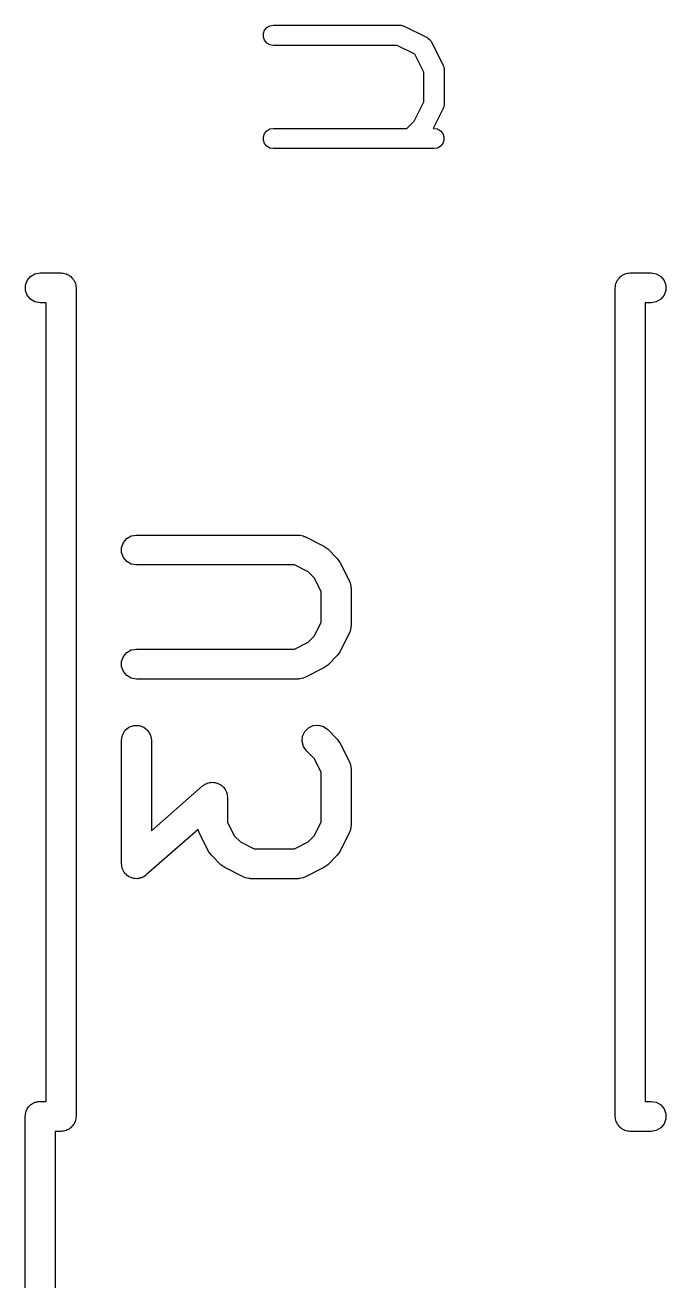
# Model space of a CAD drawing. Extents: x 7.9 to 72.3, y -91 to -26.2.
# Drawn here: x 29.39 to 32.6, y -56.9 to -50.61 of the extents above; entities that cross this region are included whole.
import ezdxf

# ---------------------------------------------------------------- set-up
doc = ezdxf.new("R2010")
doc.units = 0
doc.header["$MEASUREMENT"] = 0
doc.layers.add('BLACK', color=7, linetype='CONTINUOUS')

msp = doc.modelspace()

# ---------------------------------------------------------------- linework, layer by layer
at = {"layer": 'Black'}
for p, q in [((30.5942, -50.6345), (30.6056, -50.621)), ((30.6056, -50.621), (30.6208, -50.6121)), ((30.6208, -50.6121), (30.6382, -50.6091)), ((30.6382, -50.6091), (31.2702, -50.6091)), ((31.2702, -50.6091), (31.2731, -50.6096)), ((31.2731, -50.6096), (31.276, -50.6094)), ((31.276, -50.6094), (31.2817, -50.6111)), ((31.2817, -50.6111), (31.2876, -50.6121)), ((31.2876, -50.6121), (31.2901, -50.6136)), ((31.2901, -50.6136), (31.2929, -50.6144)), ((31.2929, -50.6144), (31.4078, -50.6719)), ((30.5882, -50.6511), (30.5942, -50.6345)), ((30.5882, -50.6687), (30.5882, -50.6511)), ((30.5942, -50.6853), (30.5882, -50.6687)), ((30.6056, -50.6988), (30.5942, -50.6853)), ((31.4078, -50.6719), (31.4138, -50.6763)), ((31.4138, -50.6763), (31.42, -50.6804)), ((31.42, -50.6804), (31.4209, -50.6816)), ((31.4209, -50.6816), (31.422, -50.6824)), ((31.422, -50.6824), (31.4261, -50.6886)), ((31.4261, -50.6886), (31.4305, -50.6946)), ((31.4305, -50.6946), (31.488, -50.8095)), ((30.6208, -50.7076), (30.6056, -50.6988)), ((30.6382, -50.7107), (30.6208, -50.7076)), ((31.2582, -50.7107), (30.6382, -50.7107)), ((31.3472, -50.7552), (31.2582, -50.7107)), ((31.3917, -50.8442), (31.3472, -50.7552)), ((31.488, -50.8095), (31.4888, -50.8123)), ((31.4888, -50.8123), (31.4903, -50.8149)), ((31.4903, -50.8149), (31.4913, -50.8207)), ((31.4913, -50.8207), (31.493, -50.8264)), ((31.3917, -50.9926), (31.3917, -50.8442)), ((31.493, -50.8264), (31.4928, -50.8294)), ((31.4928, -50.8294), (31.4933, -50.8322)), ((31.4933, -50.8322), (31.4933, -51.0046)), ((31.3433, -51.0894), (31.3917, -50.9926)), ((31.493, -51.0104), (31.4913, -51.0161)), ((31.4933, -51.0046), (31.4928, -51.0075)), ((31.4928, -51.0075), (31.493, -51.0104)), ((31.488, -51.0273), (31.4386, -51.1262)), ((31.4888, -51.0245), (31.488, -51.0273)), ((31.4903, -51.022), (31.4888, -51.0245)), ((31.4913, -51.0161), (31.4903, -51.022)), ((30.6056, -51.138), (30.6208, -51.1292)), ((30.6208, -51.1292), (30.6382, -51.1262)), ((30.6382, -51.1262), (31.3066, -51.1262)), ((31.3066, -51.1262), (31.3433, -51.0894)), ((31.4386, -51.1262), (31.4425, -51.1262)), ((31.4425, -51.1262), (31.4599, -51.1292)), ((31.4599, -51.1292), (31.4752, -51.138)), ((30.5882, -51.1681), (30.5942, -51.1516)), ((30.5882, -51.1858), (30.5882, -51.1681)), ((30.5942, -51.2024), (30.5882, -51.1858)), ((30.5942, -51.1516), (30.6056, -51.138)), ((31.4752, -51.138), (31.4865, -51.1516)), ((31.4865, -51.1516), (31.4926, -51.1681)), ((31.4926, -51.1858), (31.4865, -51.2024)), ((31.4926, -51.1681), (31.4926, -51.1858)), ((30.6056, -51.2159), (30.5942, -51.2024)), ((30.6208, -51.2247), (30.6056, -51.2159)), ((30.6382, -51.2278), (30.6208, -51.2247)), ((31.4425, -51.2278), (30.6382, -51.2278)), ((31.4599, -51.2247), (31.4425, -51.2278)), ((31.4752, -51.2159), (31.4599, -51.2247)), ((31.4865, -51.2024), (31.4752, -51.2159)), ((29.3961, -51.912), (29.405, -51.8875)), ((29.405, -51.8875), (29.4218, -51.8675)), ((29.4218, -51.8675), (29.4443, -51.8545)), ((29.4443, -51.8545), (29.47, -51.85)), ((29.47, -51.85), (29.575, -51.85)), ((29.575, -51.85), (29.5815, -51.8511)), ((29.5815, -51.8511), (29.588, -51.8511)), ((29.588, -51.8511), (29.5942, -51.8534)), ((29.5942, -51.8534), (29.6007, -51.8545)), ((29.6007, -51.8545), (29.6063, -51.8578)), ((29.6063, -51.8578), (29.6125, -51.86)), ((29.6125, -51.86), (29.6175, -51.8643)), ((29.6175, -51.8643), (29.6232, -51.8675)), ((29.6232, -51.8675), (29.6274, -51.8726)), ((29.6274, -51.8726), (29.6325, -51.8768)), ((29.6325, -51.8768), (29.6357, -51.8825)), ((29.6357, -51.8825), (29.64, -51.8875)), ((29.64, -51.8875), (29.6422, -51.8937)), ((32.3578, -51.8937), (32.36, -51.8875)), ((32.36, -51.8875), (32.3643, -51.8825)), ((32.3643, -51.8825), (32.3675, -51.8768)), ((32.3675, -51.8768), (32.3726, -51.8726)), ((32.3726, -51.8726), (32.3768, -51.8675)), ((32.3768, -51.8675), (32.3825, -51.8643)), ((32.3825, -51.8643), (32.3875, -51.86)), ((32.3875, -51.86), (32.3937, -51.8578)), ((32.3937, -51.8578), (32.3993, -51.8545)), ((32.3993, -51.8545), (32.4058, -51.8534)), ((32.4058, -51.8534), (32.412, -51.8511)), ((32.412, -51.8511), (32.4185, -51.8511)), ((32.4185, -51.8511), (32.425, -51.85)), ((32.425, -51.85), (32.53, -51.85)), ((32.53, -51.85), (32.5557, -51.8545)), ((32.5557, -51.8545), (32.5782, -51.8675)), ((32.5782, -51.8675), (32.595, -51.8875)), ((32.595, -51.8875), (32.6039, -51.912)), ((29.3961, -51.938), (29.3961, -51.912)), ((29.405, -51.9625), (29.3961, -51.938)), ((29.6422, -51.8937), (29.6455, -51.8993)), ((29.6455, -51.8993), (29.6466, -51.9058)), ((29.6466, -51.9058), (29.6489, -51.912)), ((29.6489, -51.912), (29.6489, -51.9185)), ((29.6489, -51.9185), (29.65, -51.925)), ((29.65, -51.925), (29.65, -56.075)), ((32.35, -51.925), (32.3511, -51.9185)), ((32.35, -56.075), (32.35, -51.925)), ((32.3511, -51.912), (32.3534, -51.9058)), ((32.3511, -51.9185), (32.3511, -51.912)), ((32.3534, -51.9058), (32.3545, -51.8993)), ((32.3545, -51.8993), (32.3578, -51.8937)), ((32.6039, -51.938), (32.595, -51.9625)), ((32.6039, -51.912), (32.6039, -51.938)), ((29.4218, -51.9825), (29.405, -51.9625)), ((29.4443, -51.9955), (29.4218, -51.9825)), ((29.47, -52), (29.4443, -51.9955)), ((29.5, -52), (29.47, -52)), ((29.5, -56), (29.5, -52)), ((32.53, -52), (32.5, -52)), ((32.5, -52), (32.5, -56)), ((32.5557, -51.9955), (32.53, -52)), ((32.5782, -51.9825), (32.5557, -51.9955)), ((32.595, -51.9625), (32.5782, -51.9825)), ((29.8785, -53.2251), (29.8874, -53.2006)), ((29.8874, -53.2006), (29.9042, -53.1806)), ((29.9042, -53.1806), (29.9267, -53.1676)), ((29.9267, -53.1676), (29.9524, -53.1631)), ((29.9524, -53.1631), (30.7619, -53.1631)), ((30.7619, -53.1631), (30.7662, -53.1638)), ((30.7662, -53.1638), (30.7705, -53.1636)), ((30.7705, -53.1636), (30.7789, -53.1661)), ((30.7789, -53.1661), (30.7876, -53.1676)), ((30.7876, -53.1676), (30.7913, -53.1698)), ((30.7913, -53.1698), (30.7954, -53.171)), ((30.7954, -53.171), (30.8907, -53.2186)), ((29.8785, -53.2511), (29.8785, -53.2251)), ((29.8874, -53.2756), (29.8785, -53.2511)), ((30.8907, -53.2186), (30.9003, -53.2258)), ((30.9003, -53.2258), (30.9102, -53.2327)), ((30.9102, -53.2327), (30.9578, -53.2803)), ((29.9042, -53.2955), (29.8874, -53.2756)), ((29.9267, -53.3086), (29.9042, -53.2955)), ((29.9524, -53.3131), (29.9267, -53.3086)), ((30.7442, -53.3131), (29.9524, -53.3131)), ((30.8127, -53.3474), (30.7442, -53.3131)), ((30.9578, -53.2803), (30.9647, -53.2901)), ((30.9647, -53.2901), (30.9718, -53.2998)), ((30.9718, -53.2998), (31.0195, -53.395)), ((30.8431, -53.3778), (30.8127, -53.3474)), ((30.8774, -53.4463), (30.8431, -53.3778)), ((31.0195, -53.395), (31.0207, -53.3992)), ((31.0207, -53.3992), (31.0229, -53.4029)), ((30.8774, -53.6013), (30.8774, -53.4463)), ((31.0229, -53.4029), (31.0244, -53.4116)), ((31.0244, -53.4116), (31.0269, -53.42)), ((31.0269, -53.42), (31.0266, -53.4243)), ((31.0266, -53.4243), (31.0274, -53.4286)), ((31.0274, -53.4286), (31.0274, -53.619)), ((30.8431, -53.6699), (30.8774, -53.6013)), ((31.0195, -53.6526), (30.9718, -53.7478)), ((31.0207, -53.6484), (31.0195, -53.6526)), ((31.0229, -53.6447), (31.0207, -53.6484)), ((31.0244, -53.636), (31.0229, -53.6447)), ((31.0269, -53.6276), (31.0244, -53.636)), ((31.0274, -53.619), (31.0266, -53.6233)), ((31.0266, -53.6233), (31.0269, -53.6276)), ((30.7442, -53.7345), (30.8127, -53.7003)), ((30.8127, -53.7003), (30.8431, -53.6699)), ((29.8785, -53.7965), (29.8874, -53.772)), ((29.8874, -53.772), (29.9042, -53.7521)), ((29.9042, -53.7521), (29.9267, -53.739)), ((29.9267, -53.739), (29.9524, -53.7345)), ((29.9524, -53.7345), (30.7442, -53.7345)), ((30.9578, -53.7673), (30.9102, -53.8149)), ((30.9647, -53.7575), (30.9578, -53.7673)), ((30.9718, -53.7478), (30.9647, -53.7575)), ((29.8785, -53.8225), (29.8785, -53.7965)), ((29.8874, -53.847), (29.8785, -53.8225)), ((30.8907, -53.829), (30.7954, -53.8766)), ((30.9003, -53.8218), (30.8907, -53.829)), ((30.9102, -53.8149), (30.9003, -53.8218)), ((29.9042, -53.867), (29.8874, -53.847)), ((29.9267, -53.88), (29.9042, -53.867)), ((29.9524, -53.8845), (29.9267, -53.88)), ((30.7619, -53.8845), (29.9524, -53.8845)), ((30.7662, -53.8838), (30.7619, -53.8845)), ((30.7705, -53.884), (30.7662, -53.8838)), ((30.7789, -53.8815), (30.7705, -53.884)), ((30.7876, -53.88), (30.7789, -53.8815)), ((30.7913, -53.8778), (30.7876, -53.88)), ((30.7954, -53.8766), (30.7913, -53.8778)), ((29.8819, -54.1648), (29.8949, -54.1423)), ((29.8949, -54.1423), (29.9149, -54.1255)), ((29.9149, -54.1255), (29.9394, -54.1166)), ((29.9394, -54.1166), (29.9654, -54.1166)), ((29.9654, -54.1166), (29.9899, -54.1255)), ((29.9899, -54.1255), (30.0098, -54.1423)), ((30.0098, -54.1423), (30.0229, -54.1648)), ((30.7847, -54.1711), (30.7957, -54.1475)), ((30.7957, -54.1475), (30.8141, -54.129)), ((30.8141, -54.129), (30.8377, -54.118)), ((30.8377, -54.118), (30.8637, -54.1158)), ((30.8637, -54.1158), (30.8888, -54.1225)), ((30.8888, -54.1225), (30.9102, -54.1374)), ((30.9102, -54.1374), (30.9578, -54.1851)), ((29.8774, -54.1905), (29.8819, -54.1648)), ((29.8774, -54.8095), (29.8774, -54.1905)), ((30.0229, -54.1648), (30.0274, -54.1905)), ((30.0274, -54.1905), (30.0274, -54.6442)), ((30.7824, -54.197), (30.7847, -54.1711)), ((30.7892, -54.2222), (30.7824, -54.197)), ((30.9578, -54.1851), (30.9647, -54.1949)), ((30.9647, -54.1949), (30.9718, -54.2046)), ((30.9718, -54.2046), (31.0195, -54.2998)), ((30.8041, -54.2435), (30.7892, -54.2222)), ((30.8431, -54.2825), (30.8041, -54.2435)), ((30.8774, -54.351), (30.8431, -54.2825)), ((31.0195, -54.2998), (31.0207, -54.3039)), ((31.0207, -54.3039), (31.0229, -54.3077)), ((31.0229, -54.3077), (31.0244, -54.3163)), ((31.0244, -54.3163), (31.0269, -54.3248)), ((31.0269, -54.3248), (31.0266, -54.3291)), ((31.0266, -54.3291), (31.0274, -54.3333)), ((31.0274, -54.3333), (31.0274, -54.619)), ((30.3013, -54.4093), (30.3062, -54.4063)), ((30.3062, -54.4063), (30.3134, -54.4048)), ((30.3134, -54.4048), (30.3203, -54.4023)), ((30.3203, -54.4023), (30.3261, -54.4023)), ((30.3261, -54.4023), (30.3318, -54.4012)), ((30.3318, -54.4012), (30.339, -54.4023)), ((30.339, -54.4023), (30.3464, -54.4023)), ((30.3464, -54.4023), (30.3518, -54.4043)), ((30.3518, -54.4043), (30.3575, -54.4052)), ((30.3575, -54.4052), (30.3639, -54.4087)), ((30.8774, -54.6013), (30.8774, -54.351)), ((30.0274, -54.6442), (30.2839, -54.4197)), ((30.2839, -54.4197), (30.2902, -54.4159)), ((30.2902, -54.4159), (30.2958, -54.4112)), ((30.2958, -54.4112), (30.3013, -54.4093)), ((30.3639, -54.4087), (30.3708, -54.4112)), ((30.3708, -54.4112), (30.3753, -54.415)), ((30.3753, -54.415), (30.3803, -54.4177)), ((30.3803, -54.4177), (30.3852, -54.4233)), ((30.3852, -54.4233), (30.3908, -54.428)), ((30.3908, -54.428), (30.3937, -54.433)), ((30.3937, -54.433), (30.3975, -54.4374)), ((30.3975, -54.4374), (30.4001, -54.4442)), ((30.4001, -54.4442), (30.4038, -54.4505)), ((30.4038, -54.4505), (30.4048, -54.4562)), ((30.4048, -54.4562), (30.4069, -54.4616)), ((30.4069, -54.4616), (30.4071, -54.469)), ((30.4071, -54.469), (30.4083, -54.4762)), ((30.4083, -54.4762), (30.4083, -54.6013)), ((30.2618, -54.6385), (30.0018, -54.866)), ((30.2629, -54.6447), (30.2618, -54.6385)), ((30.265, -54.6484), (30.2629, -54.6447)), ((30.2663, -54.6526), (30.265, -54.6484)), ((30.3139, -54.7478), (30.2663, -54.6526)), ((30.4083, -54.6013), (30.4426, -54.6699)), ((30.8431, -54.6699), (30.8774, -54.6013)), ((31.0195, -54.6526), (30.9718, -54.7478)), ((31.0207, -54.6484), (31.0195, -54.6526)), ((31.0229, -54.6447), (31.0207, -54.6484)), ((31.0244, -54.636), (31.0229, -54.6447)), ((31.0269, -54.6276), (31.0244, -54.636)), ((31.0274, -54.619), (31.0266, -54.6233)), ((31.0266, -54.6233), (31.0269, -54.6276)), ((30.4426, -54.6699), (30.473, -54.7003)), ((30.473, -54.7003), (30.5415, -54.7345)), ((30.7442, -54.7345), (30.8127, -54.7003)), ((30.8127, -54.7003), (30.8431, -54.6699)), ((30.321, -54.7575), (30.3139, -54.7478)), ((30.3279, -54.7673), (30.321, -54.7575)), ((30.3755, -54.8149), (30.3279, -54.7673)), ((30.5415, -54.7345), (30.7442, -54.7345)), ((30.9578, -54.7673), (30.9102, -54.8149)), ((30.9647, -54.7575), (30.9578, -54.7673)), ((30.9718, -54.7478), (30.9647, -54.7575)), ((29.8787, -54.8167), (29.8774, -54.8095)), ((29.8788, -54.8241), (29.8787, -54.8167)), ((29.8809, -54.8295), (29.8788, -54.8241)), ((29.8819, -54.8352), (29.8809, -54.8295)), ((29.8856, -54.8415), (29.8819, -54.8352)), ((29.8882, -54.8484), (29.8856, -54.8415)), ((30.3854, -54.8218), (30.3755, -54.8149)), ((30.395, -54.829), (30.3854, -54.8218)), ((30.4903, -54.8766), (30.395, -54.829)), ((30.8907, -54.829), (30.7954, -54.8766)), ((30.9003, -54.8218), (30.8907, -54.829)), ((30.9102, -54.8149), (30.9003, -54.8218)), ((29.892, -54.8527), (29.8882, -54.8484)), ((29.8949, -54.8577), (29.892, -54.8527)), ((29.9005, -54.8624), (29.8949, -54.8577)), ((29.9054, -54.868), (29.9005, -54.8624)), ((29.9104, -54.8708), (29.9054, -54.868)), ((29.9149, -54.8745), (29.9104, -54.8708)), ((29.9218, -54.877), (29.9149, -54.8745)), ((29.9282, -54.8805), (29.9218, -54.877)), ((29.9339, -54.8814), (29.9282, -54.8805)), ((29.9394, -54.8834), (29.9339, -54.8814)), ((29.9467, -54.8834), (29.9394, -54.8834)), ((29.9539, -54.8845), (29.9467, -54.8834)), ((29.9596, -54.8834), (29.9539, -54.8845)), ((29.9654, -54.8834), (29.9596, -54.8834)), ((29.9723, -54.8809), (29.9654, -54.8834)), ((29.9795, -54.8795), (29.9723, -54.8809)), ((29.9844, -54.8765), (29.9795, -54.8795)), ((29.9899, -54.8745), (29.9844, -54.8765)), ((29.9955, -54.8698), (29.9899, -54.8745)), ((30.0018, -54.866), (29.9955, -54.8698)), ((30.4944, -54.8778), (30.4903, -54.8766)), ((30.4982, -54.88), (30.4944, -54.8778)), ((30.5068, -54.8815), (30.4982, -54.88)), ((30.5152, -54.884), (30.5068, -54.8815)), ((30.5196, -54.8838), (30.5152, -54.884)), ((30.5238, -54.8845), (30.5196, -54.8838)), ((30.7619, -54.8845), (30.5238, -54.8845)), ((30.7662, -54.8838), (30.7619, -54.8845)), ((30.7705, -54.884), (30.7662, -54.8838)), ((30.7789, -54.8815), (30.7705, -54.884)), ((30.7876, -54.88), (30.7789, -54.8815)), ((30.7913, -54.8778), (30.7876, -54.88)), ((30.7954, -54.8766), (30.7913, -54.8778)), ((29.4028, -56.0437), (29.405, -56.0375)), ((29.405, -56.0375), (29.4093, -56.0325)), ((29.4093, -56.0325), (29.4125, -56.0268)), ((29.4125, -56.0268), (29.4176, -56.0226)), ((29.4176, -56.0226), (29.4218, -56.0175)), ((29.4218, -56.0175), (29.4275, -56.0143)), ((29.4275, -56.0143), (29.4325, -56.01)), ((29.4325, -56.01), (29.4387, -56.0078)), ((29.4387, -56.0078), (29.4443, -56.0045)), ((29.4443, -56.0045), (29.4508, -56.0034)), ((29.4508, -56.0034), (29.457, -56.0011)), ((29.457, -56.0011), (29.4635, -56.0011)), ((29.4635, -56.0011), (29.47, -56)), ((29.47, -56), (29.5, -56)), ((32.5, -56), (32.53, -56)), ((32.53, -56), (32.5557, -56.0045)), ((32.5557, -56.0045), (32.5782, -56.0175)), ((32.5782, -56.0175), (32.595, -56.0375)), ((32.595, -56.0375), (32.6039, -56.062)), ((29.395, -56.075), (29.3961, -56.0685)), ((29.395, -57.45), (29.395, -56.075)), ((29.3961, -56.062), (29.3984, -56.0558)), ((29.3961, -56.0685), (29.3961, -56.062)), ((29.3984, -56.0558), (29.3995, -56.0493)), ((29.3995, -56.0493), (29.4028, -56.0437)), ((29.6455, -56.1007), (29.6422, -56.1063)), ((29.6466, -56.0942), (29.6455, -56.1007)), ((29.6489, -56.088), (29.6466, -56.0942)), ((29.65, -56.075), (29.6489, -56.0815)), ((29.6489, -56.0815), (29.6489, -56.088)), ((32.3511, -56.0815), (32.35, -56.075)), ((32.3511, -56.088), (32.3511, -56.0815)), ((32.3534, -56.0942), (32.3511, -56.088)), ((32.3545, -56.1007), (32.3534, -56.0942)), ((32.3578, -56.1063), (32.3545, -56.1007)), ((32.6039, -56.088), (32.595, -56.1125)), ((32.6039, -56.062), (32.6039, -56.088)), ((29.575, -56.15), (29.545, -56.15)), ((29.545, -56.15), (29.545, -57.45)), ((29.5815, -56.1489), (29.575, -56.15)), ((29.588, -56.1489), (29.5815, -56.1489)), ((29.5942, -56.1466), (29.588, -56.1489)), ((29.6007, -56.1455), (29.5942, -56.1466)), ((29.6063, -56.1422), (29.6007, -56.1455)), ((29.6125, -56.14), (29.6063, -56.1422)), ((29.6175, -56.1357), (29.6125, -56.14)), ((29.6232, -56.1325), (29.6175, -56.1357)), ((29.6274, -56.1274), (29.6232, -56.1325)), ((29.6325, -56.1232), (29.6274, -56.1274)), ((29.6357, -56.1175), (29.6325, -56.1232)), ((29.64, -56.1125), (29.6357, -56.1175)), ((29.6422, -56.1063), (29.64, -56.1125)), ((32.36, -56.1125), (32.3578, -56.1063)), ((32.3643, -56.1175), (32.36, -56.1125)), ((32.3675, -56.1232), (32.3643, -56.1175)), ((32.3726, -56.1274), (32.3675, -56.1232)), ((32.3768, -56.1325), (32.3726, -56.1274)), ((32.3825, -56.1357), (32.3768, -56.1325)), ((32.3875, -56.14), (32.3825, -56.1357)), ((32.3937, -56.1422), (32.3875, -56.14)), ((32.3993, -56.1455), (32.3937, -56.1422)), ((32.4058, -56.1466), (32.3993, -56.1455)), ((32.412, -56.1489), (32.4058, -56.1466)), ((32.4185, -56.1489), (32.412, -56.1489)), ((32.425, -56.15), (32.4185, -56.1489)), ((32.53, -56.15), (32.425, -56.15)), ((32.5557, -56.1455), (32.53, -56.15)), ((32.5782, -56.1325), (32.5557, -56.1455)), ((32.595, -56.1125), (32.5782, -56.1325))]:
    msp.add_line(p, q, dxfattribs=at)

doc.saveas('drawing.dxf')
